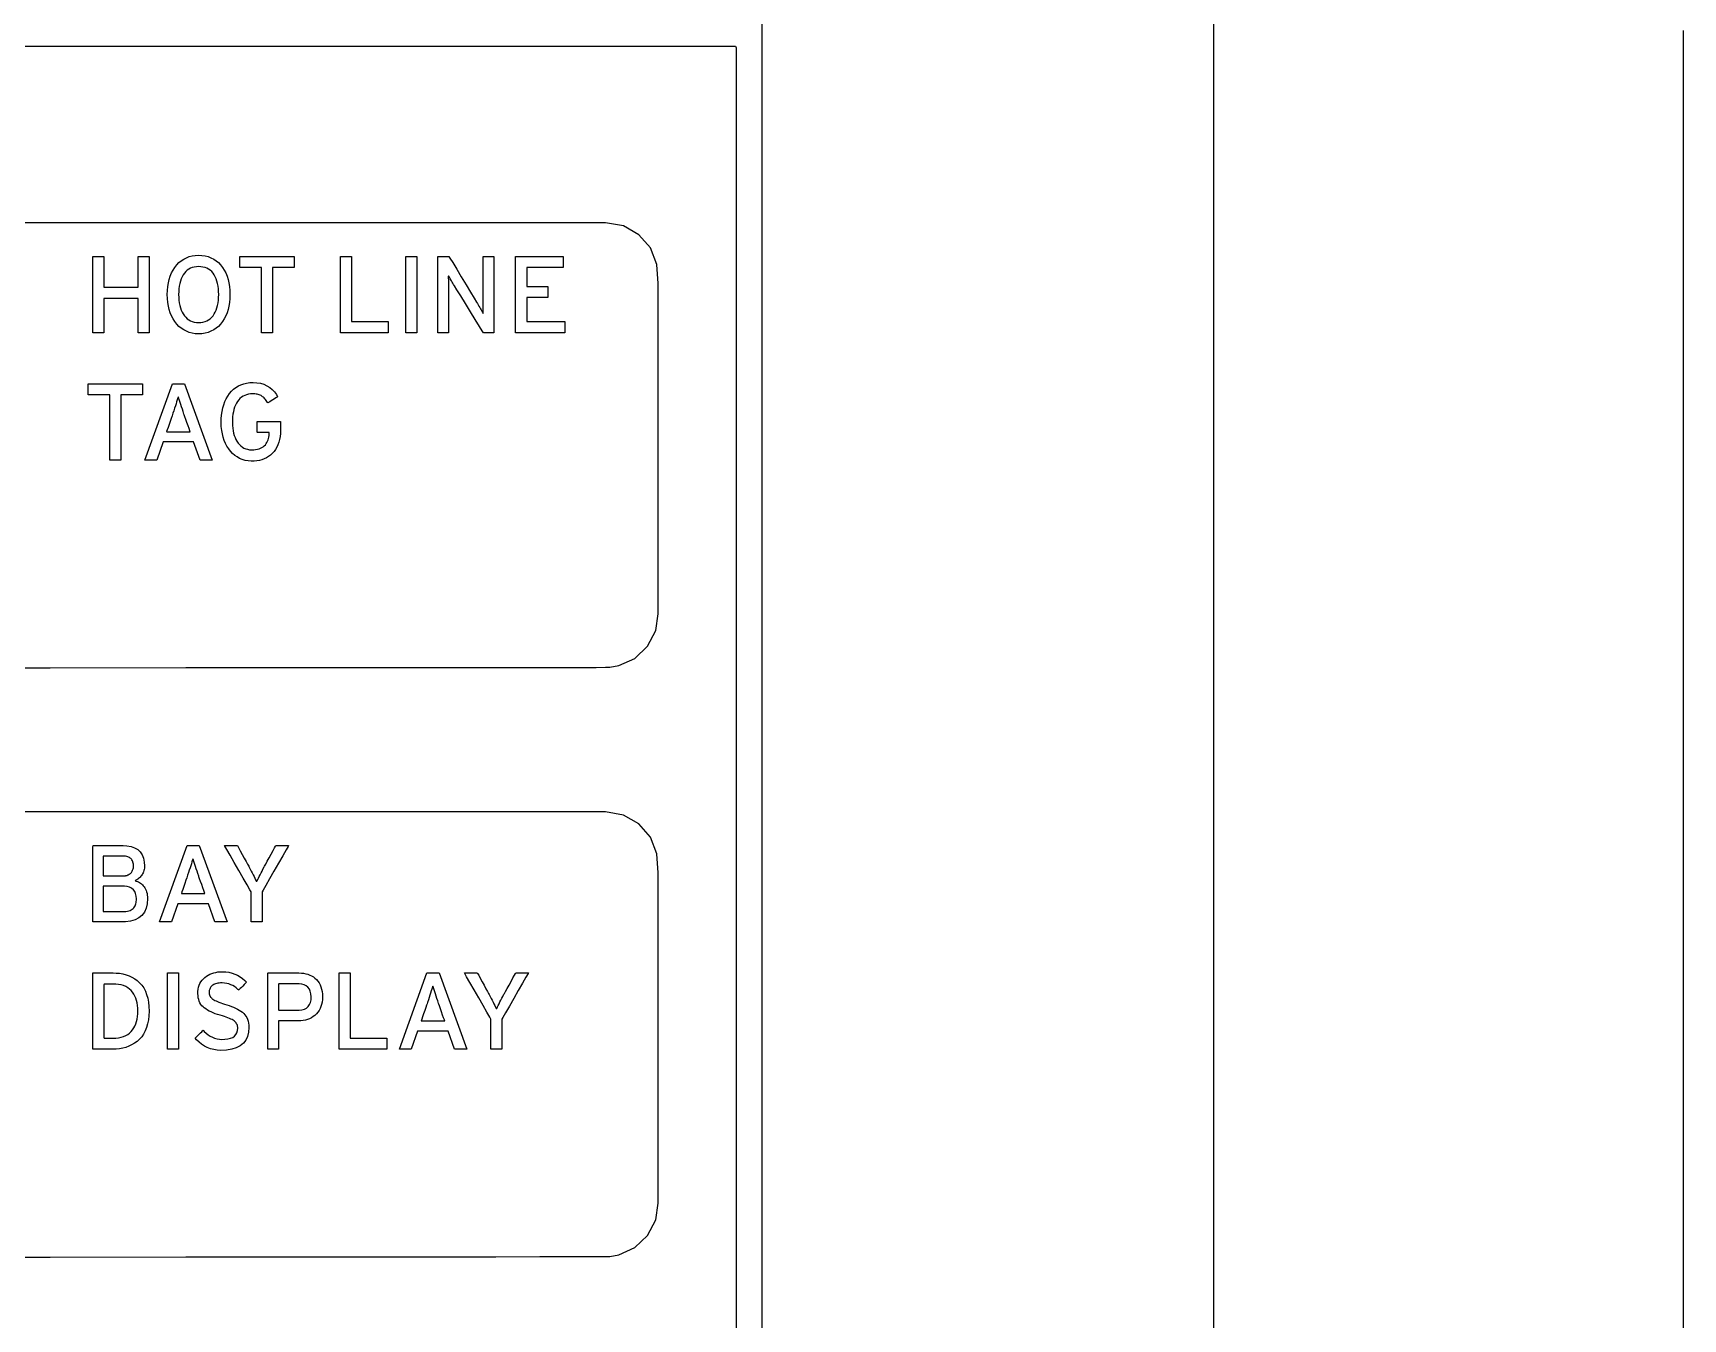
# Model space of a CAD drawing. Extents: x 1 to 47.7, y 0.2 to 33.5.
# Drawn here: x 24.08 to 26.599, y 6.865 to 8.83 of the extents above; entities that cross this region are included whole.
import ezdxf

# ---------------------------------------------------------------- set-up
doc = ezdxf.new("R2010")
doc.units = 0
doc.header["$MEASUREMENT"] = 0
for name, color, linetype in [('3_1__VERTICAL_RACK__V', 7, 'CONTINUOUS'), ('3_2__VERTICAL_PANEL__4', 7, 'CONTINUOUS'), ('6_0____DWG', 7, 'CONTINUOUS')]:
    doc.layers.add(name, color=color, linetype=linetype)

msp = doc.modelspace()

# ---------------------------------------------------------------- linework, layer by layer
at = {"layer": '3_1__VERTICAL_RACK__V'}
msp.add_lwpolyline([(25.8827, 6.8106), (25.8827, 6.9906), (25.8827, 7.1728), (25.8827, 7.3569), (25.8827, 7.5429), (25.8827, 7.7307), (25.8827, 7.9202), (25.8827, 8.1112), (25.8827, 8.3038), (25.8827, 8.4977), (25.8827, 8.6929), (25.8827, 8.8893)], dxfattribs=at)
at = {"layer": '3_2__VERTICAL_PANEL__4'}
msp.add_lwpolyline([(26.5991, 8.8334), (26.5991, 8.6111), (26.5991, 8.3899), (26.5991, 8.1701), (26.5991, 7.9518), (26.5991, 7.735), (26.5991, 7.5199), (26.5991, 7.3066), (26.5991, 7.2006), (26.5991, 7.0952), (26.5991, 6.9902), (26.5991, 6.8858), (26.5991, 6.7818)], dxfattribs=at)
at = {"layer": '6_0____DWG'}
for points in [[(25.1934, 6.797), (25.1934, 6.8993), (25.1934, 7.0039), (25.1934, 7.1107), (25.1934, 7.2196), (25.1934, 7.3306), (25.1934, 7.4436), (25.1934, 7.5585), (25.1934, 7.6752), (25.1934, 7.7938), (25.1934, 7.9141), (25.1934, 8.036), (25.1934, 8.1595), (25.1934, 8.2845), (25.1934, 8.411), (25.1934, 8.5389), (25.1934, 8.668), (25.1934, 8.7984), (25.1934, 8.93)], [(24.0527, 8.8097), (24.1719, 8.8097), (24.2869, 8.8097), (24.3974, 8.8097), (24.5027, 8.8097), (24.6022, 8.8097), (24.6953, 8.8097), (24.7816, 8.8097), (24.8603, 8.8097), (24.9309, 8.8097), (24.9929, 8.8097), (25.0456, 8.8097), (25.0684, 8.8097), (25.0886, 8.8097), (25.1062, 8.8097), (25.1211, 8.8097), (25.1333, 8.8097), (25.1427, 8.8097), (25.1492, 8.8097), (25.1527, 8.8097), (25.1534, 8.807), (25.1534, 8.8015), (25.1534, 8.7932), (25.1534, 8.7821), (25.1534, 8.7683), (25.1534, 8.7518), (25.1534, 8.7327), (25.1534, 8.687), (25.1534, 8.6319), (25.1534, 8.5679), (25.1534, 8.4955), (25.1534, 8.4153), (25.1534, 8.3279), (25.1534, 8.2339), (25.1534, 8.1338), (25.1534, 8.0282), (25.1534, 7.9176), (25.1534, 7.8027), (25.1534, 7.684), (25.1534, 7.5621), (25.1534, 7.3109), (25.1534, 6.7947)], [(24.0093, 7.8602), (24.1065, 7.8602), (24.3134, 7.8604), (24.5203, 7.8605), (24.6175, 7.8606), (24.7072, 7.8607), (24.7867, 7.8607), (24.8537, 7.8608), (24.9056, 7.8608), (24.9399, 7.8608), (24.9541, 7.8609), (24.9605, 7.8611), (24.9743, 7.8634), (24.999, 7.8745), (25.0184, 7.893), (25.0307, 7.9171), (25.0343, 7.9423), (25.0343, 7.9517), (25.0343, 7.9688), (25.0343, 8.022), (25.0343, 8.0938), (25.0343, 8.1761), (25.0343, 8.3395), (25.0343, 8.4044), (25.0343, 8.4471), (25.0327, 8.476), (25.0227, 8.5014), (25.0052, 8.5216), (24.9818, 8.5351), (24.9543, 8.5399), (24.9543, 8.5399), (24.9432, 8.5399), (24.9117, 8.5399), (24.8621, 8.5399), (24.7971, 8.5399), (24.7192, 8.5399), (24.6309, 8.5399), (24.433, 8.5399), (24.2235, 8.5399), (24.0228, 8.5399)], [(24.2405, 8.3719), (24.2405, 8.4242), (24.1884, 8.4242), (24.1884, 8.3719), (24.1715, 8.3719), (24.1715, 8.4885), (24.1884, 8.4885), (24.1884, 8.4413), (24.2405, 8.4413), (24.2405, 8.4885), (24.2574, 8.4885), (24.2574, 8.3719), (24.2405, 8.3719)], [(24.4458, 8.4714), (24.4458, 8.3719), (24.4289, 8.3719), (24.4289, 8.4714), (24.396, 8.4714), (24.396, 8.4885), (24.4788, 8.4885), (24.4788, 8.4714), (24.4458, 8.4714)], [(24.5493, 8.3719), (24.5493, 8.4885), (24.5662, 8.4885), (24.5662, 8.3889), (24.6225, 8.3889), (24.6225, 8.3719), (24.5493, 8.3719)], [(24.6491, 8.3719), (24.6491, 8.4885), (24.666, 8.4885), (24.666, 8.3719), (24.6491, 8.3719)], [(24.8169, 8.3719), (24.8169, 8.4885), (24.8896, 8.4885), (24.8896, 8.4716), (24.8338, 8.4716), (24.8338, 8.4426), (24.8662, 8.4426), (24.8662, 8.4257), (24.8338, 8.4257), (24.8338, 8.3888), (24.8921, 8.3888), (24.8921, 8.3719), (24.8169, 8.3719)], [(24.2142, 8.277), (24.2142, 8.1774), (24.1973, 8.1774), (24.1973, 8.277), (24.1644, 8.277), (24.1644, 8.294), (24.2472, 8.294), (24.2472, 8.277), (24.2142, 8.277)], [(24.3351, 8.1774), (24.3253, 8.2051), (24.2786, 8.2051), (24.2689, 8.1774), (24.2508, 8.1774), (24.2928, 8.294), (24.3113, 8.294), (24.3538, 8.1774), (24.3351, 8.1774)], [(24.0093, 6.9602), (24.1065, 6.9602), (24.3134, 6.9604), (24.5203, 6.9605), (24.6175, 6.9606), (24.7072, 6.9607), (24.7867, 6.9607), (24.8537, 6.9608), (24.9056, 6.9608), (24.9399, 6.9608), (24.9541, 6.9608), (24.9605, 6.9611), (24.9743, 6.9634), (24.999, 6.9745), (25.0184, 6.993), (25.0307, 7.0171), (25.0343, 7.0423), (25.0343, 7.0517), (25.0343, 7.0687), (25.0343, 7.1219), (25.0343, 7.1938), (25.0343, 7.2761), (25.0343, 7.4395), (25.0343, 7.5044), (25.0343, 7.5471), (25.0327, 7.576), (25.0227, 7.6014), (25.0052, 7.6216), (24.9818, 7.6351), (24.9543, 7.6399), (24.9543, 7.6399), (24.9432, 7.6399), (24.9117, 7.6399), (24.8621, 7.6399), (24.7971, 7.6399), (24.7192, 7.6399), (24.6309, 7.6399), (24.433, 7.6399), (24.2235, 7.6399), (24.0228, 7.6399)], [(24.3575, 7.4719), (24.3478, 7.4996), (24.3011, 7.4996), (24.2914, 7.4719), (24.2732, 7.4719), (24.3152, 7.5885), (24.3338, 7.5885), (24.3763, 7.4719), (24.3575, 7.4719)], [(24.2854, 7.2774), (24.2854, 7.394), (24.3023, 7.394), (24.3023, 7.2774), (24.2854, 7.2774)], [(24.5473, 7.2774), (24.5473, 7.394), (24.5642, 7.394), (24.5642, 7.2945), (24.6205, 7.2945), (24.6205, 7.2774), (24.5473, 7.2774)], [(24.7238, 7.2774), (24.714, 7.3051), (24.6673, 7.3051), (24.6576, 7.2774), (24.6394, 7.2774), (24.6814, 7.394), (24.7, 7.394), (24.7425, 7.2774), (24.7238, 7.2774)]]:
    msp.add_lwpolyline(points, dxfattribs=at)
for points in [[(24.3808, 8.4302), (24.3806, 8.424), (24.38, 8.4181), (24.3791, 8.4125), (24.3779, 8.4072), (24.3763, 8.4022), (24.3744, 8.3975), (24.3721, 8.393), (24.3695, 8.3889), (24.3665, 8.3851), (24.3632, 8.3816), (24.3597, 8.3786), (24.3559, 8.3761), (24.3518, 8.374), (24.3475, 8.3723), (24.3429, 8.3711), (24.338, 8.3703), (24.3329, 8.37), (24.3278, 8.3703), (24.323, 8.3711), (24.3185, 8.3723), (24.3142, 8.374), (24.3102, 8.3761), (24.3064, 8.3786), (24.3029, 8.3816), (24.2997, 8.3851), (24.2967, 8.3889), (24.294, 8.393), (24.2917, 8.3975), (24.2897, 8.4022), (24.2881, 8.4072), (24.2868, 8.4125), (24.2859, 8.4181), (24.2853, 8.424), (24.2851, 8.4302), (24.2853, 8.4364), (24.2859, 8.4423), (24.2868, 8.448), (24.2881, 8.4533), (24.2897, 8.4583), (24.2917, 8.4631), (24.294, 8.4675), (24.2967, 8.4717), (24.2997, 8.4755), (24.3029, 8.4789), (24.3064, 8.4819), (24.3102, 8.4844), (24.3142, 8.4865), (24.3185, 8.4881), (24.323, 8.4893), (24.3278, 8.49), (24.3329, 8.4903), (24.338, 8.49), (24.3429, 8.4893), (24.3475, 8.4881), (24.3518, 8.4865), (24.3559, 8.4844), (24.3597, 8.4819), (24.3632, 8.4789), (24.3665, 8.4755), (24.3695, 8.4717), (24.3721, 8.4675), (24.3744, 8.4631), (24.3763, 8.4583), (24.3779, 8.4533), (24.3791, 8.448), (24.38, 8.4423), (24.3806, 8.4364)], [(24.3636, 8.4302), (24.3635, 8.4348), (24.3632, 8.4391), (24.3626, 8.4432), (24.3619, 8.4471), (24.3609, 8.4507), (24.3597, 8.4541), (24.3583, 8.4573), (24.3567, 8.4602), (24.3549, 8.4629), (24.3529, 8.4652), (24.3506, 8.4672), (24.3482, 8.4689), (24.3455, 8.4703), (24.3427, 8.4714), (24.3396, 8.4722), (24.3364, 8.4727), (24.3329, 8.4729), (24.3295, 8.4727), (24.3263, 8.4722), (24.3233, 8.4714), (24.3205, 8.4703), (24.3179, 8.4689), (24.3154, 8.4672), (24.3132, 8.4652), (24.3112, 8.4629), (24.3093, 8.4602), (24.3077, 8.4573), (24.3063, 8.4541), (24.3051, 8.4507), (24.3041, 8.4471), (24.3033, 8.4432), (24.3028, 8.4391), (24.3025, 8.4348), (24.3024, 8.4302), (24.3025, 8.4257), (24.3028, 8.4214), (24.3033, 8.4173), (24.3041, 8.4135), (24.3051, 8.4099), (24.3063, 8.4065), (24.3077, 8.4034), (24.3093, 8.4005), (24.3112, 8.3978), (24.3132, 8.3954), (24.3154, 8.3932), (24.3179, 8.3914), (24.3205, 8.39), (24.3233, 8.3888), (24.3263, 8.388), (24.3295, 8.3875), (24.3329, 8.3874), (24.3364, 8.3875), (24.3396, 8.388), (24.3427, 8.3888), (24.3455, 8.39), (24.3482, 8.3914), (24.3506, 8.3932), (24.3529, 8.3954), (24.3549, 8.3978), (24.3567, 8.4005), (24.3583, 8.4034), (24.3597, 8.4065), (24.3609, 8.4099), (24.3619, 8.4135), (24.3626, 8.4173), (24.3632, 8.4214), (24.3635, 8.4257)], [(24.7676, 8.3719), (24.766, 8.3745), (24.7616, 8.3816), (24.7553, 8.3919), (24.7479, 8.4039), (24.7402, 8.4165), (24.733, 8.4281), (24.7271, 8.4376), (24.7234, 8.4436), (24.7223, 8.4455), (24.7212, 8.4474), (24.7201, 8.4491), (24.7191, 8.4509), (24.7181, 8.4525), (24.7171, 8.4542), (24.7162, 8.4557), (24.7153, 8.4572), (24.7145, 8.4587), (24.7141, 8.4578), (24.7141, 8.455), (24.7142, 8.4521), (24.7142, 8.4491), (24.7142, 8.446), (24.7142, 8.4428), (24.7142, 8.4396), (24.7143, 8.4362), (24.7143, 8.4328), (24.7143, 8.4307), (24.7143, 8.4252), (24.7143, 8.4171), (24.7143, 8.4073), (24.7143, 8.3969), (24.7143, 8.3871), (24.7143, 8.3789), (24.7143, 8.3735), (24.7143, 8.3719), (24.7135, 8.3719), (24.7118, 8.3719), (24.7094, 8.3719), (24.7067, 8.3719), (24.7039, 8.3719), (24.7013, 8.3719), (24.6993, 8.3719), (24.6981, 8.3719), (24.6979, 8.3727), (24.6979, 8.3802), (24.6979, 8.394), (24.6979, 8.4118), (24.6979, 8.4316), (24.6979, 8.4512), (24.6979, 8.4686), (24.6979, 8.4816), (24.6979, 8.4881), (24.6982, 8.4885), (24.6996, 8.4885), (24.7019, 8.4885), (24.7046, 8.4885), (24.7076, 8.4885), (24.7104, 8.4885), (24.7128, 8.4885), (24.7145, 8.4885), (24.7151, 8.4885), (24.7167, 8.4859), (24.7209, 8.4789), (24.7269, 8.469), (24.734, 8.4572), (24.7413, 8.4451), (24.7482, 8.4337), (24.7538, 8.4245), (24.7573, 8.4186), (24.7585, 8.4167), (24.7597, 8.4145), (24.7609, 8.4124), (24.7621, 8.4104), (24.7632, 8.4084), (24.7642, 8.4066), (24.7652, 8.4048), (24.7662, 8.4031), (24.7671, 8.4014), (24.7674, 8.4024), (24.7674, 8.4053), (24.7674, 8.4082), (24.7674, 8.4113), (24.7673, 8.4144), (24.7673, 8.4176), (24.7673, 8.4209), (24.7673, 8.4243), (24.7673, 8.4278), (24.7673, 8.4299), (24.7673, 8.4353), (24.7673, 8.4435), (24.7673, 8.4532), (24.7673, 8.4635), (24.7673, 8.4733), (24.7673, 8.4814), (24.7673, 8.4868), (24.7673, 8.4885), (24.7681, 8.4885), (24.7698, 8.4885), (24.7722, 8.4885), (24.7749, 8.4885), (24.7777, 8.4885), (24.7803, 8.4885), (24.7823, 8.4885), (24.7835, 8.4885), (24.7837, 8.4877), (24.7837, 8.4801), (24.7837, 8.4663), (24.7837, 8.4485), (24.7837, 8.4287), (24.7837, 8.4091), (24.7837, 8.3917), (24.7837, 8.3787), (24.7837, 8.3722), (24.7834, 8.3719), (24.7821, 8.3719), (24.78, 8.3719), (24.7774, 8.3719), (24.7747, 8.3719), (24.772, 8.3719), (24.7698, 8.3719), (24.7682, 8.3719)], [(24.458, 8.223), (24.4579, 8.218), (24.4574, 8.2133), (24.4566, 8.2089), (24.4555, 8.2047), (24.4541, 8.2007), (24.4524, 8.1971), (24.4504, 8.1937), (24.4481, 8.1906), (24.4455, 8.1877), (24.4427, 8.1851), (24.4398, 8.1828), (24.4366, 8.1808), (24.4332, 8.1791), (24.4296, 8.1778), (24.4259, 8.1768), (24.4219, 8.176), (24.4177, 8.1756), (24.4132, 8.1756), (24.4084, 8.1761), (24.4038, 8.1769), (24.3995, 8.1782), (24.3954, 8.1799), (24.3916, 8.1821), (24.388, 8.1846), (24.3847, 8.1876), (24.3816, 8.191), (24.3788, 8.1947), (24.3762, 8.1987), (24.3739, 8.2029), (24.372, 8.2075), (24.3704, 8.2123), (24.3692, 8.2174), (24.3682, 8.2227), (24.3676, 8.2284), (24.3673, 8.2343), (24.3674, 8.2404), (24.3679, 8.2461), (24.3687, 8.2517), (24.3698, 8.2569), (24.3712, 8.2619), (24.373, 8.2666), (24.3751, 8.271), (24.3775, 8.2752), (24.3803, 8.279), (24.3832, 8.2826), (24.3864, 8.2857), (24.3899, 8.2884), (24.3936, 8.2907), (24.3975, 8.2925), (24.4017, 8.294), (24.4062, 8.295), (24.4109, 8.2957), (24.416, 8.2959), (24.4219, 8.2955), (24.4274, 8.2946), (24.4325, 8.2931), (24.4372, 8.291), (24.4414, 8.2884), (24.4453, 8.2852), (24.4487, 8.2815), (24.4517, 8.2773), (24.4534, 8.2741), (24.4526, 8.2735), (24.4509, 8.2725), (24.4487, 8.2711), (24.4462, 8.2695), (24.4438, 8.2679), (24.4415, 8.2664), (24.4398, 8.2653), (24.4388, 8.2647), (24.4382, 8.2654), (24.4372, 8.267), (24.4362, 8.2684), (24.4351, 8.2698), (24.434, 8.271), (24.4329, 8.2722), (24.4318, 8.2732), (24.4306, 8.2742), (24.4295, 8.2751), (24.4282, 8.2758), (24.4268, 8.2764), (24.4254, 8.277), (24.4239, 8.2774), (24.4223, 8.2778), (24.4207, 8.2781), (24.419, 8.2783), (24.4171, 8.2784), (24.4153, 8.2785), (24.4121, 8.2783), (24.409, 8.2779), (24.4061, 8.2772), (24.4033, 8.2762), (24.4007, 8.2749), (24.3984, 8.2733), (24.3961, 8.2715), (24.3941, 8.2693), (24.3923, 8.2669), (24.3906, 8.2642), (24.3891, 8.2612), (24.3879, 8.2581), (24.3868, 8.2547), (24.386, 8.2511), (24.3853, 8.2473), (24.3848, 8.2432), (24.3846, 8.2389), (24.3846, 8.2345), (24.3847, 8.2302), (24.3851, 8.2261), (24.3856, 8.2222), (24.3864, 8.2185), (24.3874, 8.2151), (24.3886, 8.2119), (24.3899, 8.2089), (24.3915, 8.2061), (24.3933, 8.2034), (24.3953, 8.2011), (24.3974, 8.199), (24.3997, 8.1972), (24.4022, 8.1958), (24.4049, 8.1946), (24.4077, 8.1938), (24.4108, 8.1932), (24.414, 8.193), (24.4171, 8.193), (24.42, 8.1933), (24.4227, 8.1938), (24.4252, 8.1945), (24.4275, 8.1953), (24.4296, 8.1964), (24.4315, 8.1977), (24.4332, 8.1991), (24.4348, 8.2008), (24.436, 8.2026), (24.4372, 8.2044), (24.4381, 8.2063), (24.439, 8.2083), (24.4396, 8.2104), (24.4402, 8.2125), (24.4405, 8.2147), (24.4407, 8.217), (24.4408, 8.2192), (24.4408, 8.2193), (24.4408, 8.2193), (24.4408, 8.2194), (24.4408, 8.2195), (24.4408, 8.2195), (24.4408, 8.2196), (24.4408, 8.2197), (24.4408, 8.2197), (24.4408, 8.2197), (24.4398, 8.2197), (24.4378, 8.2197), (24.4352, 8.2197), (24.4321, 8.2197), (24.429, 8.2197), (24.4261, 8.2197), (24.4239, 8.2197), (24.4226, 8.2197), (24.4223, 8.2199), (24.4223, 8.2209), (24.4223, 8.2229), (24.4223, 8.2254), (24.4223, 8.2282), (24.4223, 8.231), (24.4223, 8.2335), (24.4223, 8.2354), (24.4223, 8.2364), (24.4228, 8.2365), (24.4255, 8.2365), (24.4299, 8.2365), (24.4355, 8.2365), (24.4415, 8.2365), (24.4474, 8.2365), (24.4525, 8.2365), (24.4563, 8.2365), (24.458, 8.2365), (24.458, 8.2362), (24.458, 8.235), (24.458, 8.2333), (24.458, 8.2311), (24.458, 8.2288), (24.458, 8.2267), (24.458, 8.2248), (24.458, 8.2235)], [(24.3106, 8.2476), (24.3093, 8.2514), (24.3081, 8.2551), (24.3069, 8.2586), (24.3058, 8.262), (24.3047, 8.2652), (24.3037, 8.2682), (24.3028, 8.2711), (24.302, 8.2739), (24.3012, 8.2723), (24.3004, 8.2695), (24.2994, 8.2665), (24.2985, 8.2633), (24.2974, 8.26), (24.2963, 8.2565), (24.2951, 8.2528), (24.2938, 8.249), (24.2931, 8.247), (24.2923, 8.2447), (24.291, 8.241), (24.2895, 8.2365), (24.2878, 8.2316), (24.2862, 8.227), (24.2849, 8.2233), (24.2841, 8.2211), (24.2842, 8.2207), (24.2868, 8.2207), (24.2914, 8.2207), (24.2974, 8.2207), (24.3039, 8.2207), (24.3102, 8.2207), (24.3155, 8.2207), (24.319, 8.2207), (24.3199, 8.2207), (24.3194, 8.2222), (24.3183, 8.2255), (24.3168, 8.2298), (24.3151, 8.2346), (24.3134, 8.2394), (24.312, 8.2435), (24.311, 8.2465)], [(24.255, 7.5076), (24.2544, 7.4998), (24.2527, 7.4929), (24.2501, 7.487), (24.2463, 7.482), (24.2416, 7.478), (24.2358, 7.4751), (24.229, 7.4731), (24.2212, 7.472), (24.216, 7.4719), (24.213, 7.4719), (24.2075, 7.4719), (24.2004, 7.4719), (24.1926, 7.4719), (24.185, 7.4719), (24.1784, 7.4719), (24.1736, 7.4719), (24.1715, 7.4719), (24.1715, 7.4754), (24.1715, 7.4864), (24.1715, 7.5028), (24.1715, 7.5222), (24.1715, 7.5426), (24.1715, 7.5616), (24.1715, 7.5769), (24.1715, 7.5865), (24.1717, 7.5885), (24.1746, 7.5885), (24.18, 7.5885), (24.1872, 7.5885), (24.1952, 7.5885), (24.2031, 7.5885), (24.2102, 7.5885), (24.2154, 7.5885), (24.2178, 7.5885), (24.2234, 7.5882), (24.2298, 7.5871), (24.2352, 7.5852), (24.2399, 7.5825), (24.2436, 7.579), (24.2466, 7.5746), (24.2487, 7.5694), (24.25, 7.5634), (24.2503, 7.5578), (24.2503, 7.5558), (24.2501, 7.5539), (24.2498, 7.5521), (24.2494, 7.5503), (24.2489, 7.5487), (24.2482, 7.5471), (24.2475, 7.5456), (24.2467, 7.5442), (24.2457, 7.5428), (24.2447, 7.5416), (24.2436, 7.5404), (24.2425, 7.5393), (24.2413, 7.5382), (24.24, 7.5373), (24.2387, 7.5364), (24.2373, 7.5355), (24.2361, 7.5348), (24.2378, 7.5343), (24.2394, 7.5337), (24.241, 7.533), (24.2426, 7.5321), (24.2441, 7.5311), (24.2456, 7.5299), (24.247, 7.5286), (24.2484, 7.5272), (24.2498, 7.5256), (24.251, 7.5239), (24.252, 7.522), (24.2529, 7.52), (24.2536, 7.5178), (24.2542, 7.5155), (24.2546, 7.513), (24.2549, 7.5104)], [(24.4298, 7.518), (24.4298, 7.5162), (24.4298, 7.5117), (24.4298, 7.5051), (24.4298, 7.4975), (24.4298, 7.4895), (24.4298, 7.4821), (24.4298, 7.4762), (24.4298, 7.4726), (24.4297, 7.4719), (24.4287, 7.4719), (24.4267, 7.4719), (24.4241, 7.4719), (24.4212, 7.4719), (24.4183, 7.4719), (24.4158, 7.4719), (24.4139, 7.4719), (24.4129, 7.4719), (24.4129, 7.4728), (24.4129, 7.4767), (24.4129, 7.4828), (24.4129, 7.4902), (24.4129, 7.4982), (24.4129, 7.5058), (24.4129, 7.5122), (24.4129, 7.5166), (24.4129, 7.518), (24.4111, 7.5211), (24.4069, 7.5284), (24.401, 7.5386), (24.3942, 7.5505), (24.3873, 7.5626), (24.3809, 7.5737), (24.3758, 7.5825), (24.3729, 7.5877), (24.3726, 7.5885), (24.3739, 7.5885), (24.3763, 7.5885), (24.3794, 7.5885), (24.3828, 7.5885), (24.3862, 7.5885), (24.3891, 7.5885), (24.3912, 7.5885), (24.3922, 7.5885), (24.3927, 7.5877), (24.3943, 7.5848), (24.3966, 7.5804), (24.3995, 7.5752), (24.4026, 7.5696), (24.4054, 7.5644), (24.4078, 7.56), (24.4094, 7.5571), (24.4101, 7.5557), (24.4117, 7.5527), (24.4133, 7.5497), (24.4148, 7.5468), (24.4162, 7.5441), (24.4175, 7.5414), (24.4187, 7.5389), (24.4199, 7.5365), (24.421, 7.5342), (24.422, 7.5344), (24.4231, 7.5366), (24.4242, 7.539), (24.4254, 7.5415), (24.4268, 7.5441), (24.4282, 7.5469), (24.4297, 7.5497), (24.4312, 7.5527), (24.4329, 7.5559), (24.4336, 7.5572), (24.4353, 7.5602), (24.4377, 7.5647), (24.4407, 7.57), (24.4437, 7.5756), (24.4466, 7.5809), (24.4489, 7.5851), (24.4504, 7.5878), (24.4508, 7.5885), (24.4519, 7.5885), (24.4541, 7.5885), (24.4571, 7.5885), (24.4604, 7.5885), (24.4637, 7.5885), (24.4667, 7.5885), (24.469, 7.5885), (24.4702, 7.5885), (24.4697, 7.5874), (24.4665, 7.5819), (24.4613, 7.5728), (24.4548, 7.5615), (24.4478, 7.5493), (24.4411, 7.5376), (24.4353, 7.5276), (24.4313, 7.5206)], [(24.2335, 7.5572), (24.2334, 7.5588), (24.2333, 7.5602), (24.233, 7.5616), (24.2327, 7.563), (24.2323, 7.5642), (24.2318, 7.5654), (24.2311, 7.5666), (24.2304, 7.5677), (24.2296, 7.5687), (24.2286, 7.5696), (24.2274, 7.5703), (24.2261, 7.571), (24.2247, 7.5715), (24.2232, 7.5719), (24.2215, 7.5722), (24.2197, 7.5725), (24.2178, 7.5726), (24.2166, 7.5726), (24.2135, 7.5726), (24.2091, 7.5726), (24.2039, 7.5726), (24.1986, 7.5726), (24.1938, 7.5726), (24.1899, 7.5726), (24.1877, 7.5726), (24.1874, 7.5722), (24.1874, 7.5701), (24.1874, 7.5662), (24.1874, 7.5614), (24.1874, 7.5561), (24.1874, 7.551), (24.1874, 7.5466), (24.1874, 7.5435), (24.1874, 7.5423), (24.1886, 7.5423), (24.1917, 7.5423), (24.1961, 7.5423), (24.2013, 7.5423), (24.2066, 7.5423), (24.2114, 7.5423), (24.2153, 7.5423), (24.2175, 7.5423), (24.2183, 7.5423), (24.2193, 7.5424), (24.2202, 7.5425), (24.2211, 7.5426), (24.222, 7.5427), (24.2228, 7.5429), (24.2236, 7.5431), (24.2243, 7.5434), (24.225, 7.5437), (24.2257, 7.544), (24.2263, 7.5444), (24.227, 7.5447), (24.2275, 7.5451), (24.2281, 7.5455), (24.2287, 7.5459), (24.2292, 7.5464), (24.2297, 7.5468), (24.2303, 7.5476), (24.231, 7.5486), (24.2317, 7.5497), (24.2322, 7.5508), (24.2327, 7.552), (24.233, 7.5532), (24.2333, 7.5545), (24.2334, 7.5558)], [(24.333, 7.542), (24.3318, 7.5459), (24.3305, 7.5495), (24.3293, 7.5531), (24.3282, 7.5564), (24.3272, 7.5596), (24.3262, 7.5627), (24.3253, 7.5656), (24.3244, 7.5683), (24.3236, 7.5667), (24.3228, 7.5639), (24.3219, 7.5609), (24.3209, 7.5578), (24.3199, 7.5544), (24.3187, 7.5509), (24.3175, 7.5473), (24.3162, 7.5434), (24.3156, 7.5414), (24.3148, 7.5392), (24.3135, 7.5355), (24.3119, 7.5309), (24.3102, 7.5261), (24.3086, 7.5215), (24.3074, 7.5178), (24.3066, 7.5156), (24.3067, 7.5152), (24.3092, 7.5152), (24.3139, 7.5152), (24.3199, 7.5152), (24.3264, 7.5152), (24.3327, 7.5152), (24.338, 7.5152), (24.3414, 7.5152), (24.3424, 7.5152), (24.3419, 7.5167), (24.3407, 7.5199), (24.3392, 7.5242), (24.3376, 7.5291), (24.3359, 7.5339), (24.3344, 7.538), (24.3334, 7.5409)], [(24.2381, 7.5071), (24.2377, 7.5115), (24.2368, 7.5152), (24.2354, 7.5185), (24.2333, 7.5211), (24.2307, 7.5233), (24.2276, 7.5249), (24.2239, 7.526), (24.2196, 7.5265), (24.2175, 7.5266), (24.2149, 7.5266), (24.2107, 7.5266), (24.2055, 7.5266), (24.2, 7.5266), (24.1949, 7.5266), (24.1906, 7.5266), (24.188, 7.5266), (24.1874, 7.5264), (24.1874, 7.5239), (24.1874, 7.5192), (24.1874, 7.5129), (24.1874, 7.506), (24.1874, 7.4993), (24.1874, 7.4934), (24.1874, 7.4893), (24.1874, 7.4878), (24.1886, 7.4878), (24.1918, 7.4878), (24.1964, 7.4878), (24.2016, 7.4878), (24.207, 7.4878), (24.2118, 7.4878), (24.2155, 7.4878), (24.2175, 7.4878), (24.2194, 7.4878), (24.2219, 7.488), (24.2242, 7.4884), (24.2263, 7.4889), (24.2282, 7.4895), (24.2299, 7.4903), (24.2314, 7.4913), (24.2328, 7.4924), (24.234, 7.4937), (24.2349, 7.495), (24.2358, 7.4965), (24.2365, 7.498), (24.2371, 7.4996), (24.2375, 7.5014), (24.2378, 7.5032), (24.238, 7.5051)], [(24.2574, 7.3357), (24.2571, 7.3287), (24.2563, 7.3222), (24.2551, 7.3161), (24.2535, 7.3105), (24.2515, 7.3054), (24.249, 7.3007), (24.246, 7.2965), (24.2426, 7.2927), (24.2389, 7.2894), (24.2349, 7.2866), (24.2307, 7.2841), (24.2264, 7.282), (24.2218, 7.2803), (24.217, 7.279), (24.2121, 7.2781), (24.2069, 7.2776), (24.2023, 7.2774), (24.2008, 7.2774), (24.1974, 7.2774), (24.1927, 7.2774), (24.1873, 7.2774), (24.1819, 7.2774), (24.1771, 7.2774), (24.1735, 7.2774), (24.1716, 7.2774), (24.1715, 7.2798), (24.1715, 7.2899), (24.1715, 7.3059), (24.1715, 7.3254), (24.1715, 7.3461), (24.1715, 7.3656), (24.1715, 7.3815), (24.1715, 7.3917), (24.1716, 7.394), (24.1735, 7.394), (24.1771, 7.394), (24.1819, 7.394), (24.1873, 7.394), (24.1927, 7.394), (24.1974, 7.394), (24.2008, 7.394), (24.2023, 7.394), (24.207, 7.3939), (24.2122, 7.3935), (24.2173, 7.3926), (24.2221, 7.3914), (24.2267, 7.3897), (24.2311, 7.3877), (24.2353, 7.3852), (24.2392, 7.3824), (24.2429, 7.3791), (24.2462, 7.3754), (24.2491, 7.3711), (24.2516, 7.3664), (24.2536, 7.3612), (24.2552, 7.3556), (24.2563, 7.3494), (24.2571, 7.3428)], [(24.4098, 7.3109), (24.4093, 7.3035), (24.4077, 7.297), (24.4051, 7.2914), (24.4013, 7.2866), (24.3965, 7.2827), (24.3905, 7.2796), (24.3835, 7.2774), (24.3753, 7.276), (24.3668, 7.2756), (24.3613, 7.276), (24.356, 7.2769), (24.351, 7.2783), (24.3462, 7.2801), (24.3417, 7.2824), (24.3375, 7.2851), (24.3336, 7.2883), (24.3299, 7.2919), (24.3278, 7.2945), (24.3285, 7.2952), (24.3299, 7.2966), (24.3317, 7.2984), (24.3338, 7.3004), (24.3358, 7.3024), (24.3376, 7.3043), (24.339, 7.3057), (24.3398, 7.3064), (24.3415, 7.3048), (24.3445, 7.302), (24.3475, 7.2997), (24.3507, 7.2976), (24.354, 7.2959), (24.3574, 7.2946), (24.361, 7.2936), (24.3646, 7.2929), (24.3684, 7.2926), (24.3732, 7.2928), (24.3777, 7.2933), (24.3817, 7.2943), (24.385, 7.2957), (24.3878, 7.2976), (24.3899, 7.2999), (24.3914, 7.3027), (24.3924, 7.3059), (24.3927, 7.3095), (24.3926, 7.3111), (24.3924, 7.3125), (24.3921, 7.3139), (24.3916, 7.3152), (24.391, 7.3164), (24.3902, 7.3176), (24.3893, 7.3187), (24.3882, 7.3198), (24.387, 7.3208), (24.3855, 7.3218), (24.3839, 7.3228), (24.382, 7.3237), (24.3799, 7.3247), (24.3775, 7.3257), (24.375, 7.3266), (24.3722, 7.3275), (24.3693, 7.3284), (24.3658, 7.3294), (24.362, 7.3306), (24.3584, 7.3318), (24.355, 7.3331), (24.3519, 7.3345), (24.349, 7.3359), (24.3463, 7.3374), (24.3439, 7.339), (24.3416, 7.3406), (24.3397, 7.3422), (24.3379, 7.344), (24.3363, 7.346), (24.335, 7.3482), (24.3339, 7.3507), (24.3331, 7.3533), (24.3324, 7.3561), (24.332, 7.3592), (24.3319, 7.3624), (24.3319, 7.3659), (24.3323, 7.3691), (24.3329, 7.3722), (24.3339, 7.3752), (24.335, 7.3779), (24.3365, 7.3805), (24.3383, 7.3829), (24.3403, 7.3852), (24.3426, 7.3872), (24.345, 7.3891), (24.3475, 7.3907), (24.3502, 7.392), (24.3531, 7.3932), (24.356, 7.3942), (24.3592, 7.3949), (24.3625, 7.3955), (24.3659, 7.3958), (24.3696, 7.3959), (24.3746, 7.3956), (24.3793, 7.395), (24.3839, 7.3939), (24.3882, 7.3924), (24.3924, 7.3905), (24.3964, 7.3883), (24.4001, 7.3856), (24.4037, 7.3825), (24.4061, 7.38), (24.4054, 7.3794), (24.4041, 7.378), (24.4023, 7.3762), (24.4003, 7.3741), (24.3983, 7.372), (24.3965, 7.3701), (24.395, 7.3686), (24.3942, 7.3678), (24.393, 7.3688), (24.3905, 7.3711), (24.3879, 7.3731), (24.3851, 7.3747), (24.3822, 7.3761), (24.3791, 7.3772), (24.3759, 7.3781), (24.3725, 7.3786), (24.369, 7.3788), (24.3663, 7.3788), (24.3642, 7.3786), (24.3623, 7.3784), (24.3605, 7.378), (24.3588, 7.3776), (24.3573, 7.377), (24.3559, 7.3764), (24.3547, 7.3756), (24.3536, 7.3748), (24.3526, 7.3738), (24.3517, 7.3728), (24.351, 7.3718), (24.3503, 7.3706), (24.3498, 7.3695), (24.3494, 7.3682), (24.3491, 7.367), (24.349, 7.3656), (24.3489, 7.3643), (24.3489, 7.3636), (24.349, 7.363), (24.349, 7.3623), (24.3491, 7.3617), (24.3493, 7.3611), (24.3494, 7.3606), (24.3496, 7.36), (24.3498, 7.3595), (24.3501, 7.359), (24.3504, 7.3584), (24.3507, 7.3579), (24.3511, 7.3573), (24.3515, 7.3568), (24.352, 7.3563), (24.3525, 7.3558), (24.3531, 7.3552), (24.3537, 7.3547), (24.3546, 7.3541), (24.356, 7.3531), (24.3577, 7.3522), (24.3595, 7.3513), (24.3617, 7.3503), (24.364, 7.3494), (24.3666, 7.3484), (24.3694, 7.3475), (24.3724, 7.3465), (24.3759, 7.3454), (24.3796, 7.3442), (24.383, 7.343), (24.3863, 7.3417), (24.3893, 7.3403), (24.3922, 7.3388), (24.3949, 7.3373), (24.3974, 7.3357), (24.3997, 7.3341), (24.4018, 7.3323), (24.4036, 7.3303), (24.4052, 7.3282), (24.4066, 7.3258), (24.4077, 7.3232), (24.4086, 7.3204), (24.4092, 7.3175), (24.4096, 7.3143)], [(24.522, 7.3575), (24.5218, 7.3535), (24.5214, 7.3496), (24.5206, 7.346), (24.5196, 7.3426), (24.5184, 7.3395), (24.5168, 7.3366), (24.5149, 7.3339), (24.5128, 7.3315), (24.5105, 7.3293), (24.5079, 7.3273), (24.5052, 7.3257), (24.5023, 7.3242), (24.4992, 7.3231), (24.4959, 7.3221), (24.4925, 7.3215), (24.4888, 7.3211), (24.485, 7.3209), (24.4837, 7.3209), (24.4809, 7.3209), (24.4767, 7.3209), (24.4718, 7.3209), (24.4667, 7.3209), (24.4618, 7.3209), (24.458, 7.3209), (24.4555, 7.3209), (24.455, 7.3207), (24.455, 7.3181), (24.455, 7.313), (24.455, 7.3062), (24.455, 7.2987), (24.455, 7.2913), (24.455, 7.2847), (24.455, 7.2798), (24.455, 7.2775), (24.4546, 7.2774), (24.4532, 7.2774), (24.4509, 7.2774), (24.4482, 7.2774), (24.4453, 7.2774), (24.4426, 7.2774), (24.4403, 7.2774), (24.4388, 7.2774), (24.4384, 7.2777), (24.4384, 7.2839), (24.4384, 7.2969), (24.4384, 7.3146), (24.4384, 7.3346), (24.4384, 7.3547), (24.4384, 7.3728), (24.4384, 7.3864), (24.4384, 7.3935), (24.4393, 7.394), (24.4431, 7.394), (24.4494, 7.394), (24.457, 7.394), (24.4653, 7.394), (24.4732, 7.394), (24.4798, 7.394), (24.4843, 7.394), (24.4861, 7.394), (24.4898, 7.3939), (24.4932, 7.3935), (24.4965, 7.3929), (24.4997, 7.392), (24.5027, 7.3908), (24.5055, 7.3895), (24.5081, 7.3879), (24.5106, 7.386), (24.513, 7.3838), (24.5151, 7.3814), (24.5169, 7.3788), (24.5184, 7.3759), (24.5197, 7.3727), (24.5207, 7.3693), (24.5214, 7.3656), (24.5218, 7.3617)], [(24.796, 7.3235), (24.796, 7.3218), (24.796, 7.3172), (24.796, 7.3107), (24.796, 7.303), (24.796, 7.2951), (24.796, 7.2877), (24.796, 7.2818), (24.796, 7.2781), (24.7959, 7.2774), (24.7949, 7.2774), (24.7929, 7.2774), (24.7903, 7.2774), (24.7874, 7.2774), (24.7845, 7.2774), (24.782, 7.2774), (24.7801, 7.2774), (24.7792, 7.2774), (24.7791, 7.2784), (24.7791, 7.2822), (24.7791, 7.2883), (24.7791, 7.2958), (24.7791, 7.3038), (24.7791, 7.3114), (24.7791, 7.3178), (24.7791, 7.3221), (24.7791, 7.3236), (24.7773, 7.3267), (24.7731, 7.334), (24.7673, 7.3442), (24.7605, 7.356), (24.7535, 7.3682), (24.7471, 7.3793), (24.742, 7.3881), (24.7391, 7.3932), (24.7388, 7.394), (24.7401, 7.394), (24.7425, 7.394), (24.7456, 7.394), (24.749, 7.394), (24.7524, 7.394), (24.7553, 7.394), (24.7574, 7.394), (24.7584, 7.394), (24.7589, 7.3932), (24.7605, 7.3904), (24.7629, 7.386), (24.7657, 7.3807), (24.7688, 7.3752), (24.7716, 7.3699), (24.774, 7.3655), (24.7756, 7.3627), (24.7763, 7.3613), (24.778, 7.3582), (24.7795, 7.3552), (24.781, 7.3524), (24.7824, 7.3496), (24.7837, 7.347), (24.7849, 7.3445), (24.7861, 7.342), (24.7872, 7.3398), (24.7882, 7.3399), (24.7893, 7.3422), (24.7904, 7.3445), (24.7917, 7.347), (24.793, 7.3497), (24.7944, 7.3524), (24.7959, 7.3553), (24.7974, 7.3583), (24.7991, 7.3614), (24.7998, 7.3627), (24.8015, 7.3657), (24.8039, 7.3702), (24.8069, 7.3756), (24.8099, 7.3812), (24.8128, 7.3864), (24.8151, 7.3907), (24.8166, 7.3934), (24.817, 7.394), (24.8181, 7.394), (24.8203, 7.394), (24.8233, 7.394), (24.8266, 7.394), (24.8299, 7.394), (24.8329, 7.394), (24.8352, 7.394), (24.8364, 7.394), (24.8359, 7.393), (24.8327, 7.3874), (24.8275, 7.3783), (24.821, 7.3671), (24.814, 7.3549), (24.8073, 7.3431), (24.8015, 7.3331), (24.7975, 7.3261)], [(24.2401, 7.3357), (24.24, 7.3401), (24.2396, 7.3442), (24.239, 7.3482), (24.2382, 7.3519), (24.237, 7.3554), (24.2357, 7.3587), (24.2341, 7.3617), (24.2322, 7.3646), (24.2301, 7.3672), (24.2276, 7.3695), (24.2248, 7.3715), (24.2217, 7.3733), (24.2183, 7.3747), (24.2146, 7.3757), (24.2106, 7.3765), (24.2063, 7.377), (24.2023, 7.3771), (24.2016, 7.3771), (24.2001, 7.3771), (24.1979, 7.3771), (24.1955, 7.3771), (24.1931, 7.3771), (24.1909, 7.3771), (24.1893, 7.3771), (24.1885, 7.3771), (24.1884, 7.3754), (24.1884, 7.3682), (24.1884, 7.3569), (24.1884, 7.3431), (24.1884, 7.3284), (24.1884, 7.3146), (24.1884, 7.3032), (24.1884, 7.296), (24.1885, 7.2943), (24.1893, 7.2943), (24.1909, 7.2943), (24.1931, 7.2943), (24.1955, 7.2943), (24.1979, 7.2943), (24.2001, 7.2943), (24.2016, 7.2943), (24.2023, 7.2943), (24.2063, 7.2945), (24.2106, 7.295), (24.2146, 7.2958), (24.2183, 7.2969), (24.2217, 7.2983), (24.2248, 7.3), (24.2276, 7.3021), (24.2301, 7.3045), (24.2322, 7.3071), (24.2341, 7.31), (24.2357, 7.313), (24.237, 7.3163), (24.2382, 7.3198), (24.239, 7.3234), (24.2396, 7.3273), (24.24, 7.3314)], [(24.5048, 7.3575), (24.5044, 7.3621), (24.5034, 7.3661), (24.502, 7.3695), (24.4999, 7.3723), (24.4973, 7.3745), (24.4942, 7.3761), (24.4905, 7.3771), (24.4863, 7.3776), (24.4846, 7.3776), (24.4816, 7.3776), (24.4772, 7.3776), (24.4719, 7.3776), (24.4664, 7.3776), (24.4613, 7.3776), (24.4574, 7.3776), (24.4552, 7.3776), (24.455, 7.377), (24.455, 7.3736), (24.455, 7.368), (24.455, 7.3611), (24.455, 7.3538), (24.455, 7.3469), (24.455, 7.3413), (24.455, 7.3379), (24.4552, 7.3373), (24.4574, 7.3373), (24.4613, 7.3373), (24.4664, 7.3373), (24.4719, 7.3373), (24.4772, 7.3373), (24.4816, 7.3373), (24.4846, 7.3373), (24.4863, 7.3373), (24.4906, 7.3378), (24.4944, 7.3389), (24.4976, 7.3405), (24.5002, 7.3428), (24.5022, 7.3456), (24.5036, 7.349), (24.5045, 7.353)], [(24.6993, 7.3476), (24.698, 7.3514), (24.6967, 7.3551), (24.6956, 7.3586), (24.6944, 7.362), (24.6934, 7.3652), (24.6924, 7.3682), (24.6915, 7.3712), (24.6906, 7.3739), (24.6899, 7.3723), (24.689, 7.3695), (24.6881, 7.3665), (24.6871, 7.3633), (24.6861, 7.36), (24.6849, 7.3565), (24.6837, 7.3528), (24.6825, 7.349), (24.6818, 7.347), (24.681, 7.3448), (24.6797, 7.3411), (24.6781, 7.3365), (24.6764, 7.3316), (24.6749, 7.3271), (24.6736, 7.3234), (24.6728, 7.3211), (24.6729, 7.3207), (24.6754, 7.3207), (24.6801, 7.3207), (24.6861, 7.3207), (24.6926, 7.3207), (24.6989, 7.3207), (24.7042, 7.3207), (24.7077, 7.3207), (24.7086, 7.3208), (24.7081, 7.3223), (24.707, 7.3255), (24.7055, 7.3298), (24.7038, 7.3346), (24.7021, 7.3394), (24.7007, 7.3436), (24.6996, 7.3465)]]:
    msp.add_lwpolyline(points, close=True, dxfattribs=at)

doc.saveas('drawing.dxf')
